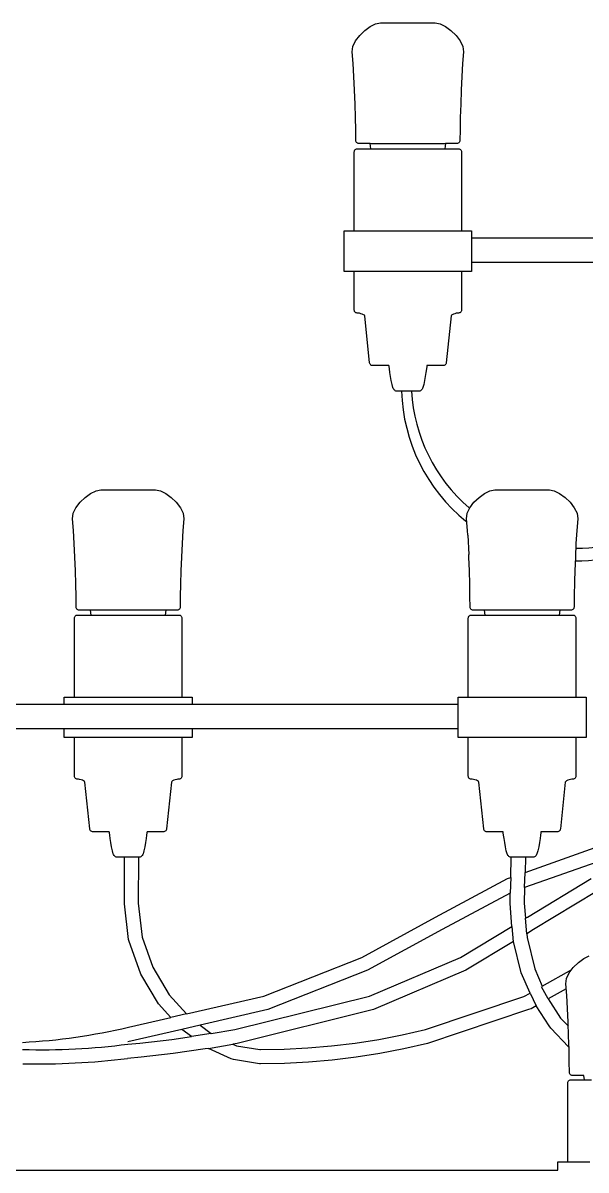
# Model space of a CAD drawing. Header units: millimetres. Extents: x 112 to 8820, y -2365 to 5002.
# Drawn here: x 4195.2 to 4334.2, y -680.1 to -396.8 of the extents above; entities that cross this region are included whole.
import ezdxf

# ---------------------------------------------------------------- set-up
doc = ezdxf.new("R2010")
doc.units = ezdxf.units.MM

# ---------------------------------------------------------------- blocks, each defined once
blk = doc.blocks.new('2097-50_EL_frontal')
for p, q in [((-21.413, 71.841), (-21.288, 71.962)), ((-21.288, 71.962), (-21.153, 72.06)), ((-21.153, 72.06), (-21.021, 72.125)), ((-21.021, 72.125), (-20.903, 72.149)), ((-20.903, 72.149), (-20.896, 72.149)), ((-20.896, 72.149), (-20.896, 72.149)), ((-20.896, 72.149), (-20.854, 72.149)), ((-20.854, 72.149), (-20.772, 72.149)), ((-20.772, 72.149), (-20.656, 72.149)), ((-20.656, 72.149), (-20.513, 72.149)), ((-20.513, 72.149), (-20.351, 72.149)), ((-20.351, 72.149), (-20.182, 72.149)), ((-20.182, 72.149), (-20.015, 72.149)), ((-20.015, 72.149), (-19.862, 72.149)), ((-19.862, 72.149), (-19.731, 72.149)), ((-19.731, 72.149), (-19.632, 72.149)), ((-19.632, 72.149), (-19.569, 72.149)), ((-19.569, 72.149), (-19.548, 72.149)), ((-19.548, 72.149), (-19.429, 72.125)), ((-19.429, 72.125), (-19.296, 72.06)), ((-19.296, 72.06), (-19.16, 71.962)), ((-19.16, 71.962), (-19.034, 71.841)), ((-21.58, 71.568), (-21.514, 71.707)), ((-21.514, 71.707), (-21.413, 71.841)), ((-19.034, 71.841), (-18.932, 71.707)), ((-18.932, 71.707), (-18.866, 71.568)), ((-21.597, 71.435), (-21.58, 71.568)), ((-21.574, 71.147), (-21.597, 71.435)), ((-18.849, 71.435), (-18.871, 71.147)), ((-18.866, 71.568), (-18.849, 71.435)), ((-21.555, 70.826), (-21.574, 71.147)), ((-18.871, 71.147), (-18.891, 70.826)), ((-21.539, 70.488), (-21.555, 70.826)), ((-18.891, 70.826), (-18.907, 70.488)), ((-21.526, 70.146), (-21.539, 70.488)), ((-18.907, 70.488), (-18.92, 70.146)), ((-21.517, 69.816), (-21.526, 70.146)), ((-18.92, 70.146), (-18.929, 69.816)), ((-21.51, 69.512), (-21.517, 69.816)), ((-18.929, 69.816), (-18.936, 69.512)), ((-21.507, 69.248), (-21.51, 69.512)), ((-18.936, 69.512), (-18.939, 69.248)), ((-21.505, 69.231), (-21.507, 69.248)), ((-21.499, 69.215), (-21.505, 69.231)), ((-21.49, 69.201), (-21.499, 69.215)), ((-21.478, 69.19), (-21.49, 69.201)), ((-21.463, 69.182), (-21.478, 69.19)), ((-21.447, 69.176), (-21.463, 69.182)), ((-21.43, 69.175), (-21.447, 69.176)), ((-21.422, 69.175), (-21.43, 69.175)), ((-21.347, 69.175), (-21.422, 69.175)), ((-21.201, 69.175), (-21.347, 69.175)), ((-21.155, 69.175), (-21.201, 69.175)), ((-21.136, 69.04), (-21.155, 69.175)), ((-21.155, 69.175), (-19.295, 69.175)), ((-19.295, 69.175), (-19.313, 69.04)), ((-19.167, 69.175), (-19.295, 69.175)), ((-19.055, 69.175), (-19.167, 69.175)), ((-19.017, 69.175), (-19.055, 69.175)), ((-19, 69.176), (-19.017, 69.175)), ((-18.983, 69.182), (-19, 69.176)), ((-18.969, 69.19), (-18.983, 69.182)), ((-18.957, 69.201), (-18.969, 69.19)), ((-18.948, 69.215), (-18.957, 69.201)), ((-18.942, 69.231), (-18.948, 69.215)), ((-18.939, 69.248), (-18.942, 69.231)), ((-21.547, 68.966), (-21.545, 68.983)), ((-21.547, 67.013), (-21.547, 68.966)), ((-21.545, 68.983), (-21.539, 68.999)), ((-21.539, 68.999), (-21.531, 69.013)), ((-21.531, 69.013), (-21.519, 69.024)), ((-21.519, 69.024), (-21.506, 69.033)), ((-21.506, 69.033), (-21.49, 69.039)), ((-21.49, 69.039), (-21.473, 69.04)), ((-21.473, 69.04), (-21.466, 69.04)), ((-21.466, 69.04), (-21.411, 69.04)), ((-21.411, 69.04), (-21.305, 69.04)), ((-21.305, 69.04), (-21.151, 69.04)), ((-21.151, 69.04), (-20.956, 69.04)), ((-20.956, 69.04), (-20.729, 69.04)), ((-20.729, 69.04), (-20.48, 69.04)), ((-20.48, 69.04), (-20.219, 69.04)), ((-20.219, 69.04), (-19.958, 69.04)), ((-19.958, 69.04), (-19.709, 69.04)), ((-19.709, 69.04), (-19.482, 69.04)), ((-19.482, 69.04), (-19.287, 69.04)), ((-19.287, 69.04), (-19.133, 69.04)), ((-19.133, 69.04), (-19.027, 69.04)), ((-19.027, 69.04), (-18.972, 69.04)), ((-18.972, 69.04), (-18.955, 69.039)), ((-18.955, 69.039), (-18.94, 69.033)), ((-18.94, 69.033), (-18.926, 69.024)), ((-18.926, 69.024), (-18.915, 69.013)), ((-18.915, 69.013), (-18.906, 68.999)), ((-18.906, 68.999), (-18.901, 68.983)), ((-18.901, 68.983), (-18.899, 68.966)), ((-18.899, 68.966), (-18.899, 67.013)), ((-21.797, 66.013), (-21.797, 67.013)), ((-21.797, 67.013), (-21.79, 67.013)), ((-21.79, 67.013), (-21.721, 67.013)), ((-21.721, 67.013), (-21.587, 67.013)), ((-21.587, 67.013), (-21.393, 67.013)), ((-21.393, 67.013), (-21.147, 67.013)), ((-21.147, 67.013), (-20.861, 67.013)), ((-20.861, 67.013), (-20.547, 67.013)), ((-20.547, 67.013), (-20.219, 67.013)), ((-20.219, 67.013), (-19.891, 67.013)), ((-19.891, 67.013), (-19.577, 67.013)), ((-19.577, 67.013), (-19.291, 67.013)), ((-19.291, 67.013), (-19.046, 67.013)), ((-19.046, 67.013), (-18.852, 67.013)), ((-18.852, 67.013), (-18.717, 67.013)), ((-18.717, 67.013), (-18.649, 67.013)), ((-18.649, 67.013), (-18.649, 66.841)), ((-18.649, 66.841), (-14.083, 66.841)), ((-18.649, 66.841), (-18.649, 66.231)), ((-21.79, 66.013), (-21.797, 66.013)), ((-21.721, 66.013), (-21.79, 66.013)), ((-21.393, 66.013), (-21.721, 66.013)), ((-21.547, 65.061), (-21.547, 66.013)), ((-21.147, 66.013), (-21.393, 66.013)), ((-20.861, 66.013), (-21.147, 66.013)), ((-20.547, 66.013), (-20.861, 66.013)), ((-20.219, 66.013), (-20.547, 66.013)), ((-19.891, 66.013), (-20.219, 66.013)), ((-19.577, 66.013), (-19.891, 66.013)), ((-19.291, 66.013), (-19.577, 66.013)), ((-19.046, 66.013), (-19.291, 66.013)), ((-18.852, 66.013), (-19.046, 66.013)), ((-18.899, 66.013), (-18.899, 65.061)), ((-18.717, 66.013), (-18.852, 66.013)), ((-18.649, 66.013), (-18.717, 66.013)), ((-14.083, 66.231), (-18.649, 66.231)), ((-18.649, 66.231), (-18.649, 66.013)), ((-21.545, 65.044), (-21.547, 65.061)), ((-21.539, 65.029), (-21.545, 65.044)), ((-21.531, 65.015), (-21.539, 65.029)), ((-21.519, 65.003), (-21.531, 65.015)), ((-21.506, 64.995), (-21.519, 65.003)), ((-21.49, 64.989), (-21.506, 64.995)), ((-21.473, 64.987), (-21.49, 64.989)), ((-21.449, 64.985), (-21.473, 64.987)), ((-21.418, 64.98), (-21.449, 64.985)), ((-21.383, 64.971), (-21.418, 64.98)), ((-21.349, 64.96), (-21.383, 64.971)), ((-21.319, 64.946), (-21.349, 64.96)), ((-21.297, 64.931), (-21.319, 64.946)), ((-21.288, 64.914), (-21.297, 64.931)), ((-21.169, 63.761), (-21.288, 64.914)), ((-19.158, 64.914), (-19.277, 63.761)), ((-19.148, 64.931), (-19.158, 64.914)), ((-19.127, 64.946), (-19.148, 64.931)), ((-19.097, 64.96), (-19.127, 64.946)), ((-19.062, 64.971), (-19.097, 64.96)), ((-19.028, 64.98), (-19.062, 64.971)), ((-18.997, 64.985), (-19.028, 64.98)), ((-18.972, 64.987), (-18.997, 64.985)), ((-18.955, 64.989), (-18.972, 64.987)), ((-18.94, 64.995), (-18.955, 64.989)), ((-18.926, 65.003), (-18.94, 64.995)), ((-18.915, 65.015), (-18.926, 65.003)), ((-18.906, 65.029), (-18.915, 65.015)), ((-18.901, 65.044), (-18.906, 65.029)), ((-18.899, 65.061), (-18.901, 65.044)), ((-21.165, 63.744), (-21.169, 63.761)), ((-21.158, 63.728), (-21.165, 63.744)), ((-21.148, 63.715), (-21.158, 63.728)), ((-19.287, 63.728), (-19.297, 63.715)), ((-19.28, 63.744), (-19.287, 63.728)), ((-19.277, 63.761), (-19.28, 63.744)), ((-21.136, 63.703), (-21.148, 63.715)), ((-21.121, 63.695), (-21.136, 63.703)), ((-21.105, 63.689), (-21.121, 63.695)), ((-21.088, 63.688), (-21.105, 63.689)), ((-21.08, 63.688), (-21.088, 63.688)), ((-21.043, 63.688), (-21.08, 63.688)), ((-20.969, 63.688), (-21.043, 63.688)), ((-20.863, 63.688), (-20.969, 63.688)), ((-20.728, 63.688), (-20.863, 63.688)), ((-20.691, 63.688), (-20.728, 63.688)), ((-20.688, 63.665), (-20.691, 63.688)), ((-20.68, 63.607), (-20.688, 63.665)), ((-20.668, 63.522), (-20.68, 63.607)), ((-20.652, 63.422), (-20.668, 63.522)), ((-19.778, 63.522), (-19.793, 63.422)), ((-19.766, 63.607), (-19.778, 63.522)), ((-19.758, 63.665), (-19.766, 63.607)), ((-19.755, 63.688), (-19.758, 63.665)), ((-19.71, 63.688), (-19.755, 63.688)), ((-19.575, 63.688), (-19.71, 63.688)), ((-19.469, 63.688), (-19.575, 63.688)), ((-19.395, 63.688), (-19.469, 63.688)), ((-19.358, 63.688), (-19.395, 63.688)), ((-19.34, 63.689), (-19.358, 63.688)), ((-19.324, 63.695), (-19.34, 63.689)), ((-19.31, 63.703), (-19.324, 63.695)), ((-19.297, 63.715), (-19.31, 63.703)), ((-20.634, 63.319), (-20.652, 63.422)), ((-20.613, 63.223), (-20.634, 63.319)), ((-20.591, 63.145), (-20.613, 63.223)), ((-19.832, 63.223), (-19.854, 63.145)), ((-19.812, 63.319), (-19.832, 63.223)), ((-19.793, 63.422), (-19.812, 63.319)), ((-20.583, 63.125), (-20.591, 63.145)), ((-20.573, 63.108), (-20.583, 63.125)), ((-20.562, 63.092), (-20.573, 63.108)), ((-20.549, 63.079), (-20.562, 63.092)), ((-20.534, 63.069), (-20.549, 63.079)), ((-20.518, 63.062), (-20.534, 63.069)), ((-20.501, 63.06), (-20.518, 63.062)), ((-20.494, 63.06), (-20.501, 63.06)), ((-20.482, 63.06), (-20.494, 63.06)), ((-20.458, 63.06), (-20.482, 63.06)), ((-20.425, 63.06), (-20.458, 63.06)), ((-20.382, 63.06), (-20.425, 63.06)), ((-20.332, 63.06), (-20.382, 63.06)), ((-20.277, 63.06), (-20.332, 63.06)), ((-20.219, 63.06), (-20.277, 63.06)), ((-20.162, 63.06), (-20.219, 63.06)), ((-20.107, 63.06), (-20.162, 63.06)), ((-20.057, 63.06), (-20.107, 63.06)), ((-20.014, 63.06), (-20.057, 63.06)), ((-19.98, 63.06), (-20.014, 63.06)), ((-19.956, 63.06), (-19.98, 63.06)), ((-19.944, 63.06), (-19.956, 63.06)), ((-19.927, 63.062), (-19.944, 63.06)), ((-19.912, 63.069), (-19.927, 63.062)), ((-19.897, 63.079), (-19.912, 63.069)), ((-19.884, 63.092), (-19.897, 63.079)), ((-19.872, 63.108), (-19.884, 63.092)), ((-19.862, 63.125), (-19.872, 63.108)), ((-19.854, 63.145), (-19.862, 63.125)), ((-27.922, 60.599), (-27.803, 60.623)), ((-27.803, 60.623), (-27.772, 60.623)), ((-27.772, 60.623), (-27.699, 60.623)), ((-27.699, 60.623), (-27.591, 60.623)), ((-27.591, 60.623), (-27.454, 60.623)), ((-27.454, 60.623), (-27.296, 60.623)), ((-27.296, 60.623), (-27.128, 60.623)), ((-27.128, 60.623), (-26.96, 60.623)), ((-26.96, 60.623), (-26.802, 60.623)), ((-26.802, 60.623), (-26.665, 60.623)), ((-26.665, 60.623), (-26.557, 60.623)), ((-26.557, 60.623), (-26.485, 60.623)), ((-26.485, 60.623), (-26.453, 60.623)), ((-26.453, 60.623), (-26.334, 60.599)), ((-18.198, 60.599), (-18.079, 60.623)), ((-18.079, 60.623), (-18.048, 60.623)), ((-18.048, 60.623), (-17.975, 60.623)), ((-17.975, 60.623), (-17.867, 60.623)), ((-17.867, 60.623), (-17.73, 60.623)), ((-17.73, 60.623), (-17.572, 60.623)), ((-17.572, 60.623), (-17.404, 60.623)), ((-17.404, 60.623), (-17.236, 60.623)), ((-17.236, 60.623), (-17.078, 60.623)), ((-17.078, 60.623), (-16.941, 60.623)), ((-16.941, 60.623), (-16.833, 60.623)), ((-16.833, 60.623), (-16.76, 60.623)), ((-16.76, 60.623), (-16.729, 60.623)), ((-16.729, 60.623), (-16.61, 60.599)), ((-28.316, 60.315), (-28.191, 60.436)), ((-28.191, 60.436), (-28.055, 60.534)), ((-28.055, 60.534), (-27.922, 60.599)), ((-26.334, 60.599), (-26.201, 60.534)), ((-26.201, 60.534), (-26.065, 60.436)), ((-26.065, 60.436), (-25.94, 60.315)), ((-18.592, 60.315), (-18.467, 60.436)), ((-18.467, 60.436), (-18.331, 60.534)), ((-18.331, 60.534), (-18.198, 60.599)), ((-16.61, 60.599), (-16.477, 60.534)), ((-16.477, 60.534), (-16.341, 60.436)), ((-16.341, 60.436), (-16.216, 60.315)), ((-28.501, 59.909), (-28.484, 60.042)), ((-28.484, 60.042), (-28.418, 60.18)), ((-28.418, 60.18), (-28.316, 60.315)), ((-25.94, 60.315), (-25.838, 60.18)), ((-25.838, 60.18), (-25.772, 60.042)), ((-25.772, 60.042), (-25.755, 59.909)), ((-18.777, 59.909), (-18.76, 60.042)), ((-18.76, 60.042), (-18.694, 60.18)), ((-18.694, 60.18), (-18.592, 60.315)), ((-16.216, 60.315), (-16.114, 60.18)), ((-16.114, 60.18), (-16.048, 60.042)), ((-16.048, 60.042), (-16.031, 59.909)), ((-28.478, 59.621), (-28.501, 59.909)), ((-25.755, 59.909), (-25.778, 59.621)), ((-18.754, 59.621), (-18.777, 59.909)), ((-16.031, 59.909), (-16.054, 59.621)), ((-28.459, 59.3), (-28.478, 59.621)), ((-25.778, 59.621), (-25.797, 59.3)), ((-18.747, 59.499), (-18.754, 59.621)), ((-18.747, 59.499), (-18.722, 59.026)), ((-16.054, 59.621), (-16.073, 59.3)), ((-28.443, 58.962), (-28.459, 59.3)), ((-25.797, 59.3), (-25.813, 58.962)), ((-16.073, 59.3), (-16.089, 58.962)), ((-28.43, 58.62), (-28.443, 58.962)), ((-25.813, 58.962), (-25.826, 58.62)), ((-18.719, 58.962), (-18.722, 59.026)), ((-18.706, 58.62), (-18.719, 58.962)), ((-16.089, 58.962), (-16.102, 58.62)), ((-28.421, 58.29), (-28.43, 58.62)), ((-25.826, 58.62), (-25.836, 58.29)), ((-18.697, 58.29), (-18.706, 58.62)), ((-16.109, 58.366), (-16.118, 57.985)), ((-16.102, 58.62), (-16.109, 58.366)), ((-28.414, 57.985), (-28.421, 58.29)), ((-25.836, 58.29), (-25.842, 57.985)), ((-18.69, 57.985), (-18.697, 58.29)), ((-28.411, 57.722), (-28.414, 57.985)), ((-25.842, 57.985), (-25.846, 57.722)), ((-18.687, 57.722), (-18.69, 57.985)), ((-16.118, 57.985), (-16.121, 57.722)), ((-28.448, 57.49), (-28.439, 57.503)), ((-28.439, 57.503), (-28.428, 57.515)), ((-28.428, 57.515), (-28.414, 57.524)), ((-28.414, 57.524), (-28.399, 57.529)), ((-28.408, 57.705), (-28.411, 57.722)), ((-28.402, 57.689), (-28.408, 57.705)), ((-28.393, 57.675), (-28.402, 57.689)), ((-28.399, 57.529), (-28.382, 57.531)), ((-28.381, 57.664), (-28.393, 57.675)), ((-28.382, 57.531), (-28.354, 57.531)), ((-28.367, 57.656), (-28.381, 57.664)), ((-28.351, 57.65), (-28.367, 57.656)), ((-28.354, 57.531), (-28.273, 57.531)), ((-28.333, 57.649), (-28.351, 57.65)), ((-28.276, 57.649), (-28.333, 57.649)), ((-28.147, 57.649), (-28.276, 57.649)), ((-28.273, 57.531), (-28.142, 57.531)), ((-28.056, 57.649), (-28.147, 57.649)), ((-28.142, 57.531), (-27.967, 57.531)), ((-28.04, 57.531), (-28.056, 57.649)), ((-26.2, 57.649), (-28.056, 57.649)), ((-27.967, 57.531), (-27.755, 57.531)), ((-27.755, 57.531), (-27.515, 57.531)), ((-27.515, 57.531), (-27.259, 57.531)), ((-27.259, 57.531), (-26.997, 57.531)), ((-26.997, 57.531), (-26.741, 57.531)), ((-26.741, 57.531), (-26.501, 57.531)), ((-26.501, 57.531), (-26.289, 57.531)), ((-26.289, 57.531), (-26.114, 57.531)), ((-26.2, 57.649), (-26.216, 57.531)), ((-26.109, 57.649), (-26.2, 57.649)), ((-26.114, 57.531), (-25.983, 57.531)), ((-25.98, 57.649), (-26.109, 57.649)), ((-25.983, 57.531), (-25.902, 57.531)), ((-25.923, 57.649), (-25.98, 57.649)), ((-25.906, 57.65), (-25.923, 57.649)), ((-25.889, 57.656), (-25.906, 57.65)), ((-25.902, 57.531), (-25.874, 57.531)), ((-25.875, 57.664), (-25.889, 57.656)), ((-25.863, 57.675), (-25.875, 57.664)), ((-25.874, 57.531), (-25.857, 57.529)), ((-25.854, 57.689), (-25.863, 57.675)), ((-25.857, 57.529), (-25.842, 57.524)), ((-25.848, 57.705), (-25.854, 57.689)), ((-25.846, 57.722), (-25.848, 57.705)), ((-25.842, 57.524), (-25.828, 57.515)), ((-25.828, 57.515), (-25.817, 57.503)), ((-25.817, 57.503), (-25.808, 57.49)), ((-18.724, 57.49), (-18.715, 57.503)), ((-18.715, 57.503), (-18.704, 57.515)), ((-18.704, 57.515), (-18.69, 57.524)), ((-18.69, 57.524), (-18.675, 57.529)), ((-18.684, 57.705), (-18.687, 57.722)), ((-18.678, 57.689), (-18.684, 57.705)), ((-18.669, 57.675), (-18.678, 57.689)), ((-18.675, 57.529), (-18.658, 57.531)), ((-18.657, 57.664), (-18.669, 57.675)), ((-18.658, 57.531), (-18.63, 57.531)), ((-18.643, 57.656), (-18.657, 57.664)), ((-18.626, 57.65), (-18.643, 57.656)), ((-18.63, 57.531), (-18.549, 57.531)), ((-18.609, 57.649), (-18.626, 57.65)), ((-18.552, 57.649), (-18.609, 57.649)), ((-18.423, 57.649), (-18.552, 57.649)), ((-18.549, 57.531), (-18.418, 57.531)), ((-18.332, 57.649), (-18.423, 57.649)), ((-18.418, 57.531), (-18.243, 57.531)), ((-18.316, 57.531), (-18.332, 57.649)), ((-16.476, 57.649), (-18.332, 57.649)), ((-18.243, 57.531), (-18.031, 57.531)), ((-18.031, 57.531), (-17.791, 57.531)), ((-17.791, 57.531), (-17.535, 57.531)), ((-17.535, 57.531), (-17.273, 57.531)), ((-17.273, 57.531), (-17.017, 57.531)), ((-17.017, 57.531), (-16.777, 57.531)), ((-16.777, 57.531), (-16.565, 57.531)), ((-16.565, 57.531), (-16.39, 57.531)), ((-16.476, 57.649), (-16.492, 57.531)), ((-16.385, 57.649), (-16.476, 57.649)), ((-16.39, 57.531), (-16.259, 57.531)), ((-16.256, 57.649), (-16.385, 57.649)), ((-16.259, 57.531), (-16.178, 57.531)), ((-16.199, 57.649), (-16.256, 57.649)), ((-16.182, 57.65), (-16.199, 57.649)), ((-16.165, 57.656), (-16.182, 57.65)), ((-16.178, 57.531), (-16.15, 57.531)), ((-16.151, 57.664), (-16.165, 57.656)), ((-16.139, 57.675), (-16.151, 57.664)), ((-16.15, 57.531), (-16.133, 57.529)), ((-16.13, 57.689), (-16.139, 57.675)), ((-16.133, 57.529), (-16.118, 57.524)), ((-16.124, 57.705), (-16.13, 57.689)), ((-16.121, 57.722), (-16.124, 57.705)), ((-16.118, 57.524), (-16.104, 57.515)), ((-16.104, 57.515), (-16.093, 57.503)), ((-16.093, 57.503), (-16.084, 57.49)), ((-28.456, 57.457), (-28.454, 57.474)), ((-28.456, 55.504), (-28.456, 57.457)), ((-28.454, 57.474), (-28.448, 57.49)), ((-25.808, 57.49), (-25.802, 57.474)), ((-25.802, 57.474), (-25.8, 57.457)), ((-25.8, 57.457), (-25.8, 55.504)), ((-18.732, 57.457), (-18.73, 57.474)), ((-18.732, 55.504), (-18.732, 57.457)), ((-18.73, 57.474), (-18.724, 57.49)), ((-16.084, 57.49), (-16.078, 57.474)), ((-16.078, 57.474), (-16.076, 57.457)), ((-16.076, 57.457), (-16.076, 55.504)), ((-32.6, 55.334), (-28.707, 55.334)), ((-28.707, 55.334), (-28.707, 55.504)), ((-28.707, 55.504), (-28.673, 55.504)), ((-28.707, 55.334), (-18.983, 55.334)), ((-28.673, 55.504), (-28.571, 55.504)), ((-28.571, 55.504), (-28.406, 55.504)), ((-28.406, 55.504), (-28.185, 55.504)), ((-28.185, 55.504), (-27.918, 55.504)), ((-27.918, 55.504), (-27.616, 55.504)), ((-27.616, 55.504), (-27.293, 55.504)), ((-27.293, 55.504), (-26.963, 55.504)), ((-26.963, 55.504), (-26.64, 55.504)), ((-26.64, 55.504), (-26.339, 55.504)), ((-26.339, 55.504), (-26.071, 55.504)), ((-26.071, 55.504), (-25.851, 55.504)), ((-25.851, 55.504), (-25.686, 55.504)), ((-25.686, 55.504), (-25.584, 55.504)), ((-25.584, 55.504), (-25.549, 55.504)), ((-25.549, 55.504), (-25.549, 55.334)), ((-18.983, 54.725), (-18.983, 55.504)), ((-18.983, 55.504), (-18.949, 55.504)), ((-18.949, 55.504), (-18.847, 55.504)), ((-18.847, 55.504), (-18.681, 55.504)), ((-18.681, 55.504), (-18.461, 55.504)), ((-18.461, 55.504), (-18.194, 55.504)), ((-18.194, 55.504), (-17.892, 55.504)), ((-17.892, 55.504), (-17.569, 55.504)), ((-17.569, 55.504), (-17.239, 55.504)), ((-17.239, 55.504), (-16.916, 55.504)), ((-16.916, 55.504), (-16.614, 55.504)), ((-16.614, 55.504), (-16.347, 55.504)), ((-16.347, 55.504), (-16.33, 55.504)), ((-16.33, 55.504), (-15.961, 55.504)), ((-15.961, 55.504), (-15.859, 55.504)), ((-15.859, 55.504), (-15.825, 55.504)), ((-15.825, 55.504), (-15.825, 54.725)), ((-28.707, 54.725), (-32.6, 54.725)), ((-18.983, 54.725), (-28.707, 54.725)), ((-28.707, 54.504), (-28.707, 54.725)), ((-25.549, 54.725), (-25.549, 54.504)), ((-18.983, 54.504), (-18.983, 54.725)), ((-15.825, 54.725), (-15.825, 54.504)), ((-28.673, 54.504), (-28.707, 54.504)), ((-28.571, 54.504), (-28.673, 54.504)), ((-28.406, 54.504), (-28.571, 54.504)), ((-28.456, 53.552), (-28.456, 54.504)), ((-28.185, 54.504), (-28.406, 54.504)), ((-27.918, 54.504), (-28.185, 54.504)), ((-27.616, 54.504), (-27.918, 54.504)), ((-27.293, 54.504), (-27.616, 54.504)), ((-26.963, 54.504), (-27.293, 54.504)), ((-26.64, 54.504), (-26.963, 54.504)), ((-26.339, 54.504), (-26.64, 54.504)), ((-26.071, 54.504), (-26.339, 54.504)), ((-25.851, 54.504), (-26.071, 54.504)), ((-25.686, 54.504), (-25.851, 54.504)), ((-25.8, 54.504), (-25.8, 53.552)), ((-25.584, 54.504), (-25.686, 54.504)), ((-25.549, 54.504), (-25.584, 54.504)), ((-18.949, 54.504), (-18.983, 54.504)), ((-18.847, 54.504), (-18.949, 54.504)), ((-18.681, 54.504), (-18.847, 54.504)), ((-18.732, 53.552), (-18.732, 54.504)), ((-18.461, 54.504), (-18.681, 54.504)), ((-18.194, 54.504), (-18.461, 54.504)), ((-17.892, 54.504), (-18.194, 54.504)), ((-17.569, 54.504), (-17.892, 54.504)), ((-17.239, 54.504), (-17.569, 54.504)), ((-16.916, 54.504), (-17.239, 54.504)), ((-16.614, 54.504), (-16.916, 54.504)), ((-16.347, 54.504), (-16.614, 54.504)), ((-16.127, 54.504), (-16.347, 54.504)), ((-15.961, 54.504), (-16.127, 54.504)), ((-16.076, 54.504), (-16.076, 53.552)), ((-15.859, 54.504), (-15.961, 54.504)), ((-15.825, 54.504), (-15.859, 54.504)), ((-28.454, 53.535), (-28.456, 53.552)), ((-28.448, 53.519), (-28.454, 53.535)), ((-25.802, 53.535), (-25.808, 53.519)), ((-25.8, 53.552), (-25.802, 53.535)), ((-18.73, 53.535), (-18.732, 53.552)), ((-18.724, 53.519), (-18.73, 53.535)), ((-16.078, 53.535), (-16.084, 53.519)), ((-16.076, 53.552), (-16.078, 53.535)), ((-28.439, 53.506), (-28.448, 53.519)), ((-28.428, 53.494), (-28.439, 53.506)), ((-28.414, 53.485), (-28.428, 53.494)), ((-28.399, 53.48), (-28.414, 53.485)), ((-28.382, 53.478), (-28.399, 53.48)), ((-28.357, 53.476), (-28.382, 53.478)), ((-28.326, 53.471), (-28.357, 53.476)), ((-28.291, 53.462), (-28.326, 53.471)), ((-28.257, 53.451), (-28.291, 53.462)), ((-28.227, 53.437), (-28.257, 53.451)), ((-28.205, 53.421), (-28.227, 53.437)), ((-28.195, 53.404), (-28.205, 53.421)), ((-28.076, 52.252), (-28.195, 53.404)), ((-26.061, 53.404), (-26.18, 52.252)), ((-26.051, 53.421), (-26.061, 53.404)), ((-26.03, 53.437), (-26.051, 53.421)), ((-25.999, 53.451), (-26.03, 53.437)), ((-25.965, 53.462), (-25.999, 53.451)), ((-25.93, 53.471), (-25.965, 53.462)), ((-25.899, 53.476), (-25.93, 53.471)), ((-25.874, 53.478), (-25.899, 53.476)), ((-25.857, 53.48), (-25.874, 53.478)), ((-25.842, 53.485), (-25.857, 53.48)), ((-25.828, 53.494), (-25.842, 53.485)), ((-25.817, 53.506), (-25.828, 53.494)), ((-25.808, 53.519), (-25.817, 53.506)), ((-18.715, 53.506), (-18.724, 53.519)), ((-18.704, 53.494), (-18.715, 53.506)), ((-18.69, 53.485), (-18.704, 53.494)), ((-18.675, 53.48), (-18.69, 53.485)), ((-18.658, 53.478), (-18.675, 53.48)), ((-18.633, 53.476), (-18.658, 53.478)), ((-18.602, 53.471), (-18.633, 53.476)), ((-18.567, 53.462), (-18.602, 53.471)), ((-18.533, 53.451), (-18.567, 53.462)), ((-18.502, 53.437), (-18.533, 53.451)), ((-18.481, 53.421), (-18.502, 53.437)), ((-18.471, 53.404), (-18.481, 53.421)), ((-18.352, 52.252), (-18.471, 53.404)), ((-16.337, 53.404), (-16.456, 52.252)), ((-16.327, 53.421), (-16.337, 53.404)), ((-16.306, 53.437), (-16.327, 53.421)), ((-16.275, 53.451), (-16.306, 53.437)), ((-16.241, 53.462), (-16.275, 53.451)), ((-16.206, 53.471), (-16.241, 53.462)), ((-16.175, 53.476), (-16.206, 53.471)), ((-16.15, 53.478), (-16.175, 53.476)), ((-16.133, 53.48), (-16.15, 53.478)), ((-16.118, 53.485), (-16.133, 53.48)), ((-16.104, 53.494), (-16.118, 53.485)), ((-16.093, 53.506), (-16.104, 53.494)), ((-16.084, 53.519), (-16.093, 53.506)), ((-28.072, 52.235), (-28.076, 52.252)), ((-28.065, 52.219), (-28.072, 52.235)), ((-28.055, 52.205), (-28.065, 52.219)), ((-28.043, 52.194), (-28.055, 52.205)), ((-28.028, 52.186), (-28.043, 52.194)), ((-28.012, 52.18), (-28.028, 52.186)), ((-27.994, 52.178), (-28.012, 52.18)), ((-27.975, 52.178), (-27.994, 52.178)), ((-27.919, 52.178), (-27.975, 52.178)), ((-27.829, 52.178), (-27.919, 52.178)), ((-27.708, 52.178), (-27.829, 52.178)), ((-27.595, 52.178), (-27.708, 52.178)), ((-27.592, 52.156), (-27.595, 52.178)), ((-27.584, 52.097), (-27.592, 52.156)), ((-26.664, 52.156), (-26.672, 52.097)), ((-26.661, 52.178), (-26.664, 52.156)), ((-26.549, 52.178), (-26.661, 52.178)), ((-26.427, 52.178), (-26.549, 52.178)), ((-26.337, 52.178), (-26.427, 52.178)), ((-26.281, 52.178), (-26.337, 52.178)), ((-26.262, 52.178), (-26.281, 52.178)), ((-26.244, 52.18), (-26.262, 52.178)), ((-26.228, 52.186), (-26.244, 52.18)), ((-26.214, 52.194), (-26.228, 52.186)), ((-26.201, 52.205), (-26.214, 52.194)), ((-26.191, 52.219), (-26.201, 52.205)), ((-26.184, 52.235), (-26.191, 52.219)), ((-26.18, 52.252), (-26.184, 52.235)), ((-18.348, 52.235), (-18.352, 52.252)), ((-18.341, 52.219), (-18.348, 52.235)), ((-18.331, 52.205), (-18.341, 52.219)), ((-18.318, 52.194), (-18.331, 52.205)), ((-18.304, 52.186), (-18.318, 52.194)), ((-18.288, 52.18), (-18.304, 52.186)), ((-18.27, 52.178), (-18.288, 52.18)), ((-18.251, 52.178), (-18.27, 52.178)), ((-18.195, 52.178), (-18.251, 52.178)), ((-18.105, 52.178), (-18.195, 52.178)), ((-17.984, 52.178), (-18.105, 52.178)), ((-17.871, 52.178), (-17.984, 52.178)), ((-17.868, 52.156), (-17.871, 52.178)), ((-17.86, 52.097), (-17.868, 52.156)), ((-16.94, 52.156), (-16.948, 52.097)), ((-16.937, 52.178), (-16.94, 52.156)), ((-16.824, 52.178), (-16.937, 52.178)), ((-16.703, 52.178), (-16.824, 52.178)), ((-16.613, 52.178), (-16.703, 52.178)), ((-16.557, 52.178), (-16.613, 52.178)), ((-16.538, 52.178), (-16.557, 52.178)), ((-16.52, 52.18), (-16.538, 52.178)), ((-16.504, 52.186), (-16.52, 52.18)), ((-16.489, 52.194), (-16.504, 52.186)), ((-16.477, 52.205), (-16.489, 52.194)), ((-16.467, 52.219), (-16.477, 52.205)), ((-16.46, 52.235), (-16.467, 52.219)), ((-16.456, 52.252), (-16.46, 52.235)), ((-27.572, 52.012), (-27.584, 52.097)), ((-27.556, 51.913), (-27.572, 52.012)), ((-27.538, 51.809), (-27.556, 51.913)), ((-26.7, 51.913), (-26.718, 51.809)), ((-26.684, 52.012), (-26.7, 51.913)), ((-26.672, 52.097), (-26.684, 52.012)), ((-17.848, 52.012), (-17.86, 52.097)), ((-17.832, 51.913), (-17.848, 52.012)), ((-17.814, 51.809), (-17.832, 51.913)), ((-17.331, 51.176), (-15.484, 51.829)), ((-16.976, 51.913), (-16.994, 51.809)), ((-16.96, 52.012), (-16.976, 51.913)), ((-16.948, 52.097), (-16.96, 52.012)), ((-27.517, 51.713), (-27.538, 51.809)), ((-27.495, 51.636), (-27.517, 51.713)), ((-27.487, 51.616), (-27.495, 51.636)), ((-27.477, 51.598), (-27.487, 51.616)), ((-27.465, 51.583), (-27.477, 51.598)), ((-27.452, 51.569), (-27.465, 51.583)), ((-27.437, 51.559), (-27.452, 51.569)), ((-27.421, 51.553), (-27.437, 51.559)), ((-27.404, 51.551), (-27.421, 51.553)), ((-27.398, 51.551), (-27.404, 51.551)), ((-27.381, 51.551), (-27.398, 51.551)), ((-27.352, 51.551), (-27.381, 51.551)), ((-27.313, 51.551), (-27.352, 51.551)), ((-27.266, 51.551), (-27.313, 51.551)), ((-27.213, 51.551), (-27.266, 51.551)), ((-27.223, 50.404), (-27.217, 51.551)), ((-27.157, 51.551), (-27.213, 51.551)), ((-27.099, 51.551), (-27.157, 51.551)), ((-27.043, 51.551), (-27.099, 51.551)), ((-26.99, 51.551), (-27.043, 51.551)), ((-26.943, 51.551), (-26.99, 51.551)), ((-26.904, 51.551), (-26.943, 51.551)), ((-26.876, 51.551), (-26.904, 51.551)), ((-26.875, 51.551), (-26.881, 50.42)), ((-26.858, 51.551), (-26.876, 51.551)), ((-26.852, 51.551), (-26.858, 51.551)), ((-26.835, 51.553), (-26.852, 51.551)), ((-26.819, 51.559), (-26.835, 51.553)), ((-26.804, 51.569), (-26.819, 51.559)), ((-26.791, 51.583), (-26.804, 51.569)), ((-26.779, 51.598), (-26.791, 51.583)), ((-26.769, 51.616), (-26.779, 51.598)), ((-26.761, 51.636), (-26.769, 51.616)), ((-26.739, 51.713), (-26.761, 51.636)), ((-26.718, 51.809), (-26.739, 51.713)), ((-17.793, 51.713), (-17.814, 51.809)), ((-17.771, 51.636), (-17.793, 51.713)), ((-17.763, 51.616), (-17.771, 51.636)), ((-17.753, 51.598), (-17.763, 51.616)), ((-17.741, 51.583), (-17.753, 51.598)), ((-17.728, 51.569), (-17.741, 51.583)), ((-17.713, 51.559), (-17.728, 51.569)), ((-17.697, 51.553), (-17.713, 51.559)), ((-17.68, 51.551), (-17.697, 51.553)), ((-17.685, 51.05), (-17.671, 51.551)), ((-17.674, 51.551), (-17.68, 51.551)), ((-17.656, 51.551), (-17.674, 51.551)), ((-17.628, 51.551), (-17.656, 51.551)), ((-17.589, 51.551), (-17.628, 51.551)), ((-17.542, 51.551), (-17.589, 51.551)), ((-17.489, 51.551), (-17.542, 51.551)), ((-17.433, 51.551), (-17.489, 51.551)), ((-17.375, 51.551), (-17.433, 51.551)), ((-17.319, 51.551), (-17.375, 51.551)), ((-17.321, 51.551), (-17.331, 51.176)), ((-17.266, 51.551), (-17.319, 51.551)), ((-17.219, 51.551), (-17.266, 51.551)), ((-17.18, 51.551), (-17.219, 51.551)), ((-17.151, 51.551), (-17.18, 51.551)), ((-17.134, 51.551), (-17.151, 51.551)), ((-17.128, 51.551), (-17.134, 51.551)), ((-17.111, 51.553), (-17.128, 51.551)), ((-17.095, 51.559), (-17.111, 51.553)), ((-17.08, 51.569), (-17.095, 51.559)), ((-17.067, 51.583), (-17.08, 51.569)), ((-17.055, 51.598), (-17.067, 51.583)), ((-17.045, 51.616), (-17.055, 51.598)), ((-17.037, 51.636), (-17.045, 51.616)), ((-17.015, 51.713), (-17.037, 51.636)), ((-16.994, 51.809), (-17.015, 51.713)), ((-15.398, 51.489), (-17.341, 50.801)), ((-19.538, 50.073), (-17.76, 51.024)), ((-17.76, 51.024), (-17.685, 51.05)), ((-17.685, 51.05), (-17.695, 50.662)), ((-17.341, 50.801), (-17.331, 51.176)), ((-17.271, 50.073), (-15.696, 51.024)), ((-17.341, 50.801), (-17.352, 50.417)), ((-15.568, 50.702), (-17.123, 49.764)), ((-26.881, 50.42), (-26.782, 49.579)), ((-17.695, 50.662), (-19.375, 49.764)), ((-17.702, 50.407), (-17.695, 50.662)), ((-17.352, 50.417), (-17.321, 50.044)), ((-27.119, 49.516), (-27.223, 50.404)), ((-17.656, 49.842), (-17.702, 50.407)), ((-21.36, 49.078), (-19.538, 50.073)), ((-17.321, 50.044), (-17.271, 50.073)), ((-17.289, 49.664), (-17.321, 50.044)), ((-26.782, 49.579), (-26.52, 48.835)), ((-19.375, 49.764), (-21.216, 48.759)), ((-18.928, 49.078), (-17.656, 49.842)), ((-17.656, 49.842), (-17.624, 49.463)), ((-17.123, 49.764), (-17.289, 49.664)), ((-17.289, 49.664), (-17.282, 49.572)), ((-17.282, 49.572), (-17.088, 48.797)), ((-27.113, 49.496), (-27.119, 49.516)), ((-26.819, 48.661), (-27.113, 49.496)), ((-17.616, 49.468), (-18.796, 48.759)), ((-17.424, 48.699), (-17.616, 49.468)), ((-23.783, 48.124), (-21.36, 49.078)), ((-21.167, 48.124), (-18.928, 49.078)), ((-16.015, 48.95), (-15.881, 49.049)), ((-15.881, 49.049), (-15.748, 49.114)), ((-26.52, 48.835), (-26.114, 48.157)), ((-21.216, 48.759), (-23.682, 47.788)), ((-18.796, 48.759), (-21.075, 47.788)), ((-17.088, 48.797), (-16.904, 48.367)), ((-16.904, 48.367), (-16.176, 48.78)), ((-16.241, 48.695), (-16.14, 48.83)), ((-16.14, 48.83), (-16.015, 48.95)), ((-26.382, 47.933), (-26.819, 48.661)), ((-17.208, 48.194), (-17.424, 48.699)), ((-16.324, 48.424), (-16.307, 48.557)), ((-16.307, 48.557), (-16.241, 48.695)), ((-26.114, 48.157), (-25.689, 47.684)), ((-17.359, 48.109), (-17.208, 48.194)), ((-17.208, 48.194), (-17.055, 47.884)), ((-16.758, 48.053), (-16.928, 48.353)), ((-16.315, 48.304), (-16.758, 48.053)), ((-16.302, 48.136), (-16.324, 48.424)), ((-26.078, 47.594), (-26.382, 47.933)), ((-25.689, 47.684), (-23.783, 48.124)), ((-24.497, 47.296), (-21.167, 48.124)), ((-19.787, 47.296), (-17.359, 48.109)), ((-17.055, 47.884), (-17.183, 47.811)), ((-16.735, 47.385), (-17.055, 47.884)), ((-16.758, 48.053), (-16.452, 47.576)), ((-16.282, 47.815), (-16.302, 48.136)), ((-27.124, 47.353), (-26.078, 47.594)), ((-25.689, 47.684), (-26.078, 47.594)), ((-23.682, 47.788), (-25.355, 47.402)), ((-21.075, 47.788), (-24.439, 46.952)), ((-17.242, 47.788), (-19.741, 46.952)), ((-17.183, 47.811), (-17.242, 47.788)), ((-16.266, 47.477), (-16.282, 47.815)), ((-25.8, 47.299), (-27.136, 46.991)), ((-25.355, 47.402), (-25.8, 47.299)), ((-25.566, 47.124), (-25.8, 47.299)), ((-25.355, 47.402), (-25.083, 47.197)), ((-16.696, 47.33), (-16.735, 47.385)), ((-16.258, 46.871), (-16.696, 47.33)), ((-16.452, 47.576), (-16.262, 47.377)), ((-16.254, 47.135), (-16.266, 47.477)), ((-26.837, 46.963), (-26.054, 47.054)), ((-26.054, 47.054), (-25.566, 47.124)), ((-25.083, 47.197), (-25.566, 47.124)), ((-25.083, 47.197), (-24.497, 47.296)), ((-21.524, 46.963), (-20.943, 47.054)), ((-20.943, 47.054), (-20.363, 47.165)), ((-20.363, 47.165), (-19.787, 47.296)), ((-16.244, 46.805), (-16.254, 47.135)), ((-27.138, 46.936), (-26.837, 46.963)), ((-25.229, 46.819), (-26.018, 46.706)), ((-25.147, 46.832), (-25.229, 46.819)), ((-25.147, 46.832), (-24.543, 46.934)), ((-24.585, 46.577), (-25.147, 46.832)), ((-24.439, 46.952), (-24.543, 46.934)), ((-24.543, 46.934), (-24.458, 46.896)), ((-24.458, 46.896), (-23.875, 46.802)), ((-23.875, 46.802), (-23.861, 46.802)), ((-23.861, 46.802), (-23.276, 46.812)), ((-23.276, 46.812), (-22.691, 46.842)), ((-22.691, 46.842), (-22.107, 46.893)), ((-22.107, 46.893), (-21.524, 46.963)), ((-20.327, 46.819), (-20.913, 46.706)), ((-19.741, 46.952), (-20.327, 46.819)), ((-16.238, 46.5), (-16.244, 46.805)), ((-26.809, 46.615), (-27.146, 46.584)), ((-26.018, 46.706), (-26.809, 46.615)), ((-24.524, 46.554), (-24.585, 46.577)), ((-23.886, 46.451), (-24.524, 46.554)), ((-23.858, 46.451), (-23.886, 46.451)), ((-23.268, 46.462), (-23.858, 46.451)), ((-22.678, 46.492), (-23.268, 46.462)), ((-22.089, 46.543), (-22.678, 46.492)), ((-21.5, 46.615), (-22.089, 46.543)), ((-20.913, 46.706), (-21.5, 46.615)), ((-16.234, 46.236), (-16.238, 46.5)), ((-16.232, 46.219), (-16.234, 46.236)), ((-16.226, 46.204), (-16.232, 46.219)), ((-16.217, 46.19), (-16.226, 46.204)), ((-16.205, 46.179), (-16.217, 46.19)), ((-16.191, 46.17), (-16.205, 46.179)), ((-16.174, 46.165), (-16.191, 46.17)), ((-16.157, 46.164), (-16.174, 46.165)), ((-16.274, 45.984), (-16.272, 46.001)), ((-16.274, 44.031), (-16.274, 45.984)), ((-16.272, 46.001), (-16.267, 46.017)), ((-16.267, 46.017), (-16.258, 46.031)), ((-16.258, 46.031), (-16.247, 46.042)), ((-16.247, 46.042), (-16.233, 46.051)), ((-16.233, 46.051), (-16.217, 46.056)), ((-16.217, 46.056), (-16.2, 46.058)), ((-16.2, 46.058), (-16.2, 46.058)), ((-16.2, 46.058), (-16.2, 46.058)), ((-16.2, 46.058), (-16.145, 46.058)), ((-16.082, 46.164), (-16.157, 46.164)), ((-16.145, 46.058), (-16.039, 46.058)), ((-15.936, 46.164), (-16.082, 46.164)), ((-16.039, 46.058), (-15.885, 46.058)), ((-15.882, 46.164), (-15.936, 46.164)), ((-15.885, 46.058), (-15.69, 46.058)), ((-15.867, 46.058), (-15.882, 46.164)), ((-16.524, 43.828), (-16.524, 44.031)), ((-16.524, 44.031), (-16.523, 44.031)), ((-16.523, 44.031), (-16.523, 44.031)), ((-16.523, 44.031), (-16.455, 44.031)), ((-16.455, 44.031), (-16.321, 44.031)), ((-16.321, 44.031), (-16.127, 44.031)), ((-16.127, 44.031), (-15.733, 44.031)), ((-37.57, 43.828), (-16.524, 43.828))]:
    blk.add_line(p, q)
for centre, radius, start, end in [((-16.053, 63.201), 4.331, 181.8703, 230.7881), ((-16.034, 63.29), 4.106, 183.2124, 229.2631), ((-16.034, 63.29), 4.106, 269.3841, 305.57), ((-16.053, 63.201), 4.331, 269.4748, 303.8271), ((-30.565, 62.128), 15.171, 273.1233, 283.1109), ((-29.244, 62.821), 16.024, 268.251, 277.5541), ((-29.311, 63.925), 17.476, 268.6371, 277.1138)]:
    blk.add_arc(centre, radius, start, end)

msp = doc.modelspace()

# ---------------------------------------------------------------- block references
at = {"color": 0, "xscale": 10, "yscale": 10, "zscale": 10}
msp.add_blockref('2097-50_EL_frontal', (4492.47, -1118.34), dxfattribs=at)

doc.saveas('drawing.dxf')
